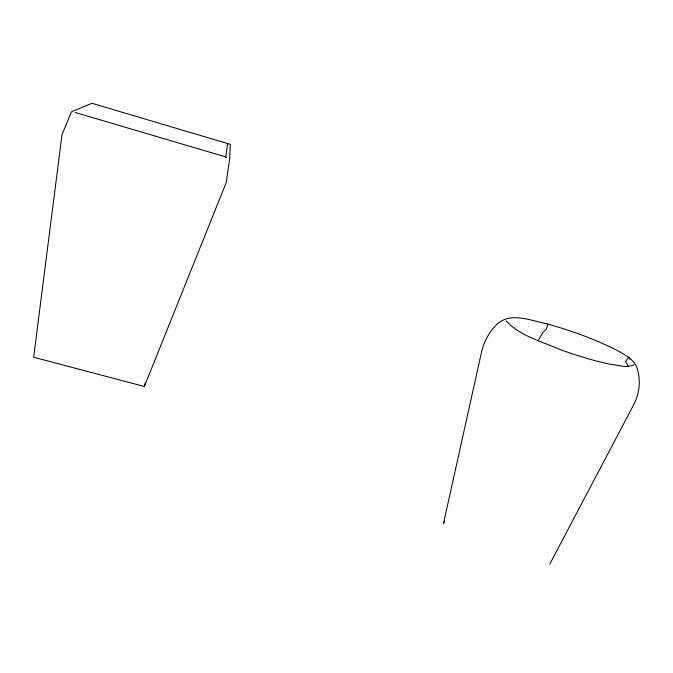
<?xml version="1.0" encoding="UTF-8"?>
<svg xmlns="http://www.w3.org/2000/svg" width="673" height="673" viewBox="0 0 673 673"><rect width="100%" height="100%" fill="white"/><g stroke="black" fill="none" stroke-linecap="round" stroke-linejoin="round"><path stroke-width="1.01" d="M225.657 157.272L227.583 143.795M444.643 520.692L443.515 523.417L481.557 351.92C484.148 341.329 489.54 331.158 497.524 323.663C511.758 311.599 531.939 321.114 547.755 324.007L546.56 328.769L543.304 331.865L538.551 339.899M144.342 386.47L226.229 182.602L229.712 158.416L230.317 144.358L91.991 103.28L71.531 111.718L62.009 134.642L33.65 357.237L144.342 386.47L145.385 382.533M549.74 564.201L633.461 405.196C639.316 394.201 641.033 381.027 637.339 369.048C635.119 360.602 626.891 356.009 619.909 351.903C597.035 339.848 572.563 331.124 547.755 324.007M633.983 364.783C626.277 368.518 617.427 364.892 609.427 364.152C592.341 360.434 575.651 355.193 559.229 349.262C541.26 341.102 519.775 336.054 506.273 320.886M75.208 112.475L226.633 157.188M629.953 359.197L628.548 357.245L625.663 361.544L628.405 366.718"/></g></svg>
